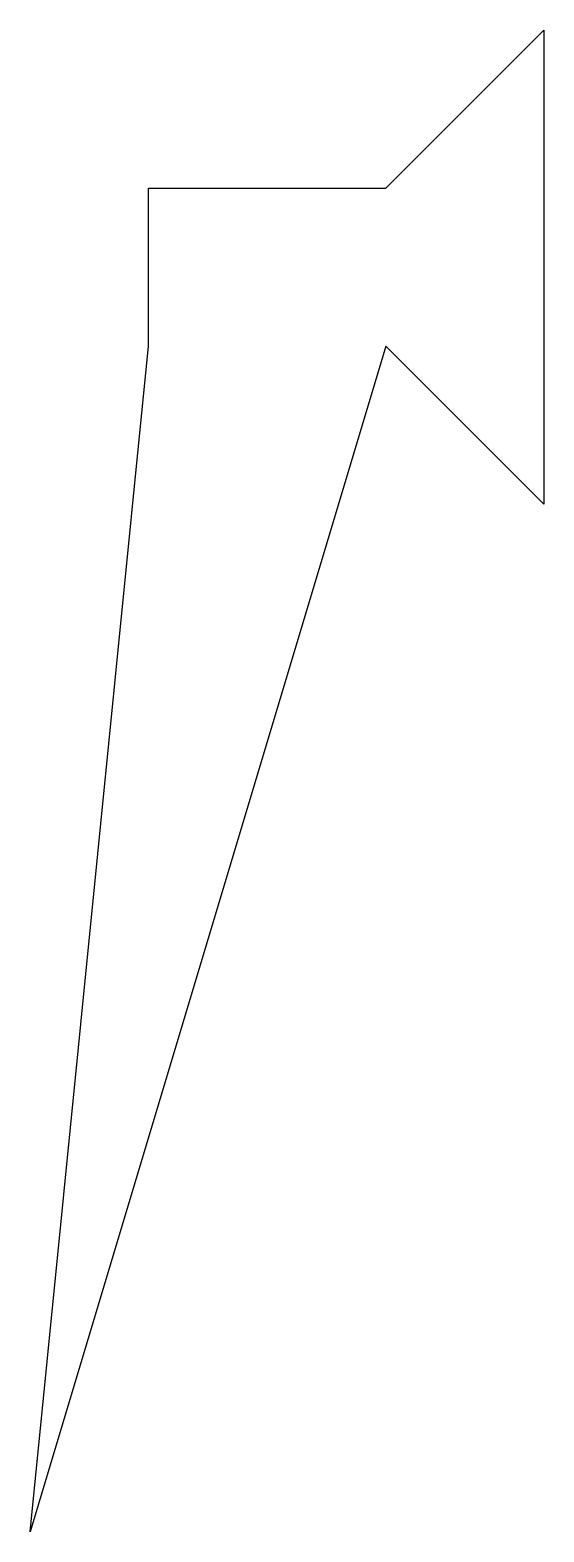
# Model space of a CAD drawing. Header units: millimetres. Extents: x 5794 to 6087, y 4375 to 4565.
# Drawn here: x 5794.1 to 5859.1, y 4375 to 4565 of the extents above; entities outside this region: 4.
import ezdxf

# ---------------------------------------------------------------- set-up
doc = ezdxf.new("R2010")
doc.units = ezdxf.units.MM

msp = doc.modelspace()

# ---------------------------------------------------------------- linework, layer by layer
for p, q in [((5839.06, 4545), (5859.07, 4565.01)), ((5859.07, 4565.01), (5859.07, 4505.01)), ((5809.06, 4525), (5809.06, 4545)), ((5809.06, 4545), (5839.06, 4545)), ((5839.06, 4525.02), (5794.06, 4375)), ((5794.06, 4375), (5809.06, 4525)), ((5859.07, 4505.01), (5839.06, 4525.02)), ((6046.51, 4472.86), (6066.51, 4507.5)), ((6066.51, 4507.5), (6086.51, 4472.86)), ((6046.51, 4472.86), (6046.51, 4472.86)), ((6046.51, 4472.86), (6086.51, 4472.86))]:
    msp.add_line(p, q)

doc.saveas('drawing.dxf')
